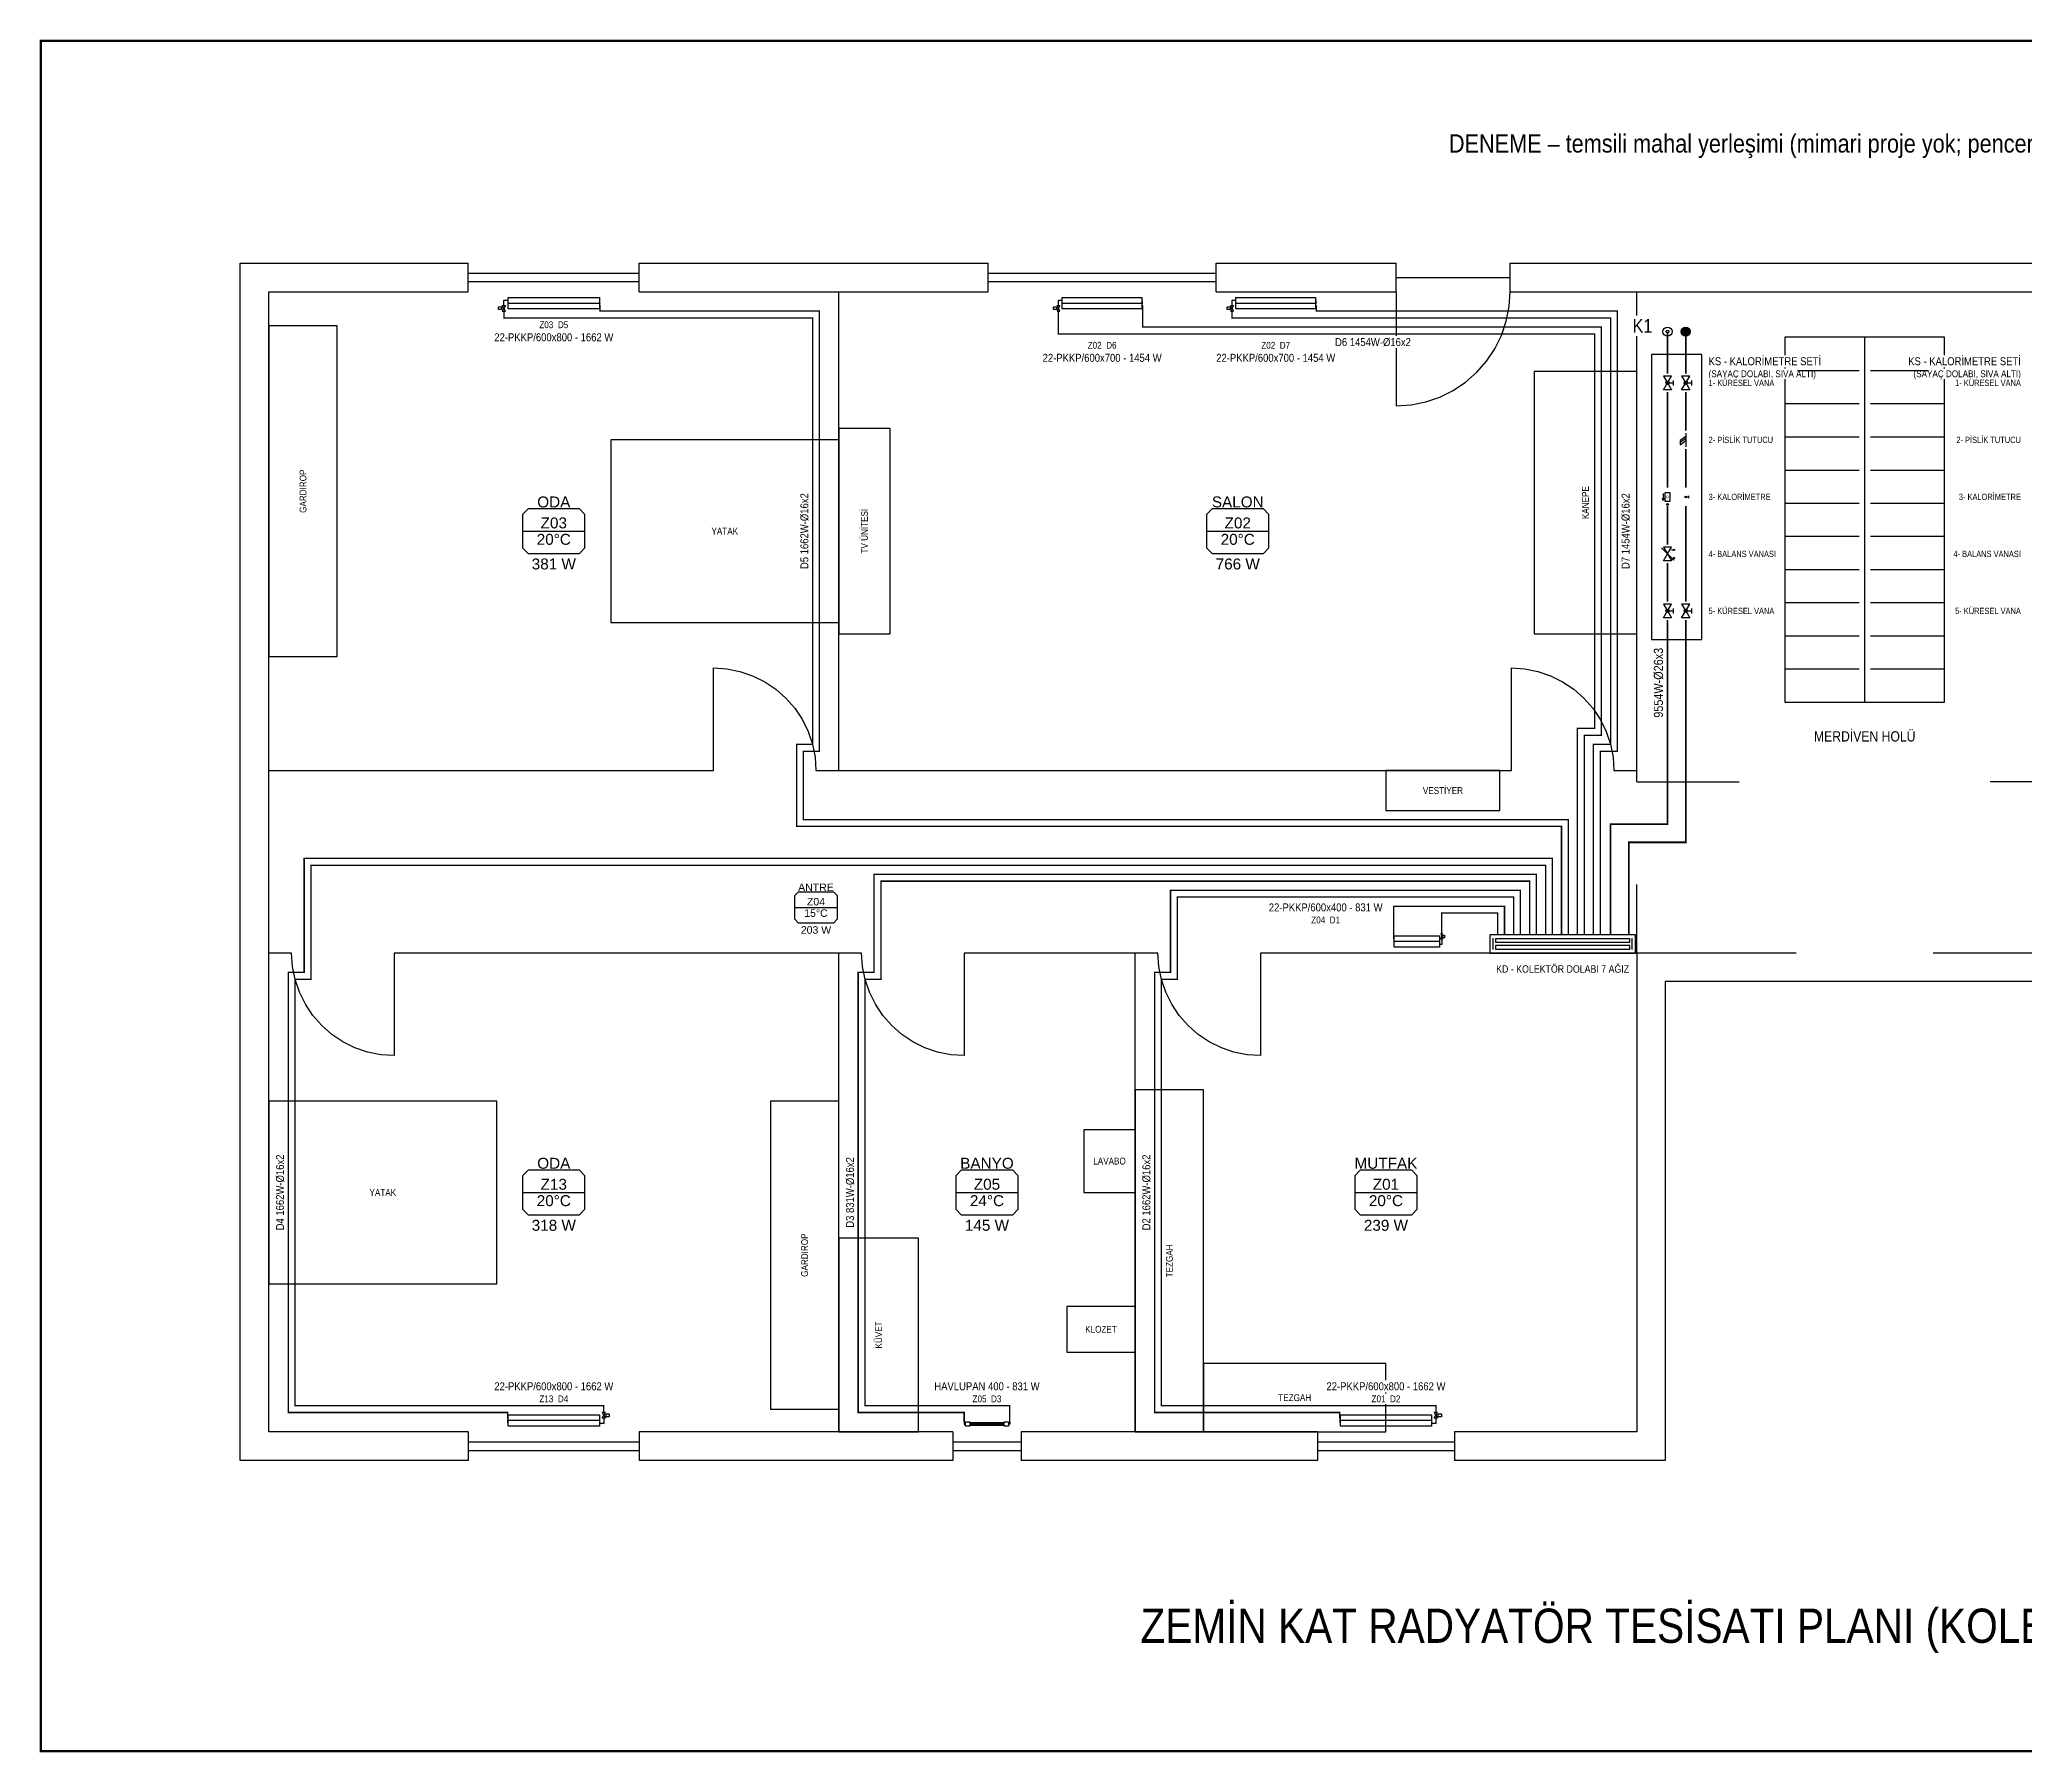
# Model space of a CAD drawing. Header units: centimetres. Extents: x -61 to 14522, y -12981 to 1521.
# Drawn here: x 99 to 1840, y 19 to 1521 of the extents above; entities that cross this region are included whole.
import ezdxf
from ezdxf.enums import TextEntityAlignment as Align

# ---------------------------------------------------------------- set-up
doc = ezdxf.new("R2010")
doc.units = ezdxf.units.CM
doc.linetypes.add('DASHED', pattern=[1.524, 1.27, -0.254])
for name, color, linetype in [('ROTAS-BASLIK', 7, 'Continuous'), ('ROTAS-CIHAZ', 135, 'Continuous'), ('ROTAS-DENEME', 1, 'Continuous'), ('ROTAS-ISITMA-CAP', 41, 'Continuous'), ('ROTAS-ISITMA-DONUS', 30, 'DASHED'), ('ROTAS-ISITMA-GIDIS', 10, 'Continuous'), ('ROTAS-ISITMA-KOLEKTOR', 6, 'Continuous'), ('ROTAS-ISITMA-SEMBOL', 1, 'Continuous'), ('ROTAS-MAHAL', 2, 'Continuous'), ('ROTAS-MASKE', 7, 'Continuous'), ('ROTAS-MIMARI-PENCERE', 4, 'Continuous'), ('ROTAS-MIMARI-TEFRIS', 9, 'Continuous'), ('ROTAS-MIMARI-TEMSILI', 8, 'Continuous'), ('ROTAS-PAFTA', 7, 'Continuous'), ('ROTAS-RADYATOR', 2, 'Continuous')]:
    doc.layers.add(name, color=color, linetype=linetype)
doc.styles.add('ROTAS', font='arial.ttf')

# ---------------------------------------------------------------- blocks, each defined once
blk = doc.blocks.new('ROTAS-KOLEKTOR-DOLABI-7')
for p, q in [((3, 3), (3, 13)), ((125, 3), (125, 13))]:
    blk.add_line(p, q)
for points in [[(0, 0), (128, 0), (128, 16), (0, 16)], [(5, 9.5), (123, 9.5), (123, 12.5), (5, 12.5)], [(5, 3.5), (123, 3.5), (123, 6.5), (5, 6.5)]]:
    blk.add_lwpolyline(points, close=True)
blk = doc.blocks.new('ROTAS-RADYATOR-PLAN')
for points in [[(104.4, 7.3), (106.4, 7.3), (105.4, 6.2)], [(104.4, 5.1), (106.4, 5.1), (105.4, 6.2)]]:
    blk.add_hatch(color=7).paths.add_polyline_path(points)
for p, q in [((0, 7), (0, 2.5)), ((0, 2.5), (4.7, 2.5)), ((4.7, 5), (104.7, 5)), ((105.4, 3), (104.7, 3)), ((105.4, 5.1), (105.4, 3))]:
    blk.add_line(p, q)
for points in [[(-6, 8.3), (-2.5, 8.3), (-2.5, 10.7), (-6, 10.7)], [(-1.8, 12), (1.8, 12), (0, 9.5)], [(-1.8, 7), (1.8, 7), (0, 9.5)], [(4.7, 0), (104.7, 0), (104.7, 10), (4.7, 10)]]:
    blk.add_lwpolyline(points, close=True)
blk = doc.blocks.new('ROTAS-HAVLUPAN-PLAN')
for p, q in [((-4, 3), (-4, 1.5)), ((-4, 1.5), (-3, 1.5)), ((0, 2.4), (24, 2.4)), ((0, 1.5), (24, 1.5)), ((0, 0.6), (24, 0.6)), ((28, 1.5), (27, 1.5)), ((28, 3), (28, 1.5))]:
    blk.add_line(p, q)
for points in [[(-3, 0), (0, 0), (0, 3), (-3, 3)], [(24, 0), (27, 0), (27, 3), (24, 3)]]:
    blk.add_lwpolyline(points, close=True)
blk = doc.blocks.new('ROTAS-ISITMA-KOLON-PLAN')
blk.add_hatch(color=7).paths.add_polyline_path([(4, 8), (3.9, 9), (3.5, 10), (2.8, 10.8), (2, 11.5), (1, 11.9), (0, 12), (-1, 11.9), (-2, 11.5), (-2.8, 10.8), (-3.5, 10), (-3.9, 9), (-4, 8), (-3.9, 7), (-3.5, 6), (-2.8, 5.2), (-2, 4.5), (-1, 4.1), (0, 4), (1, 4.1), (2, 4.5), (2.8, 5.2), (3.5, 6), (3.9, 7)])
for centre, radius in [((0, 8), 4), ((0, -8), 4), ((0, -8), 1.2)]:
    blk.add_circle(centre, radius)
blk = doc.blocks.new('ROTAS-R-KURESEL-VANA')
blk.add_hatch(color=7).paths.add_polyline_path([(2.4, 0), (2.3, 0.6), (2.1, 1.2), (1.7, 1.7), (1.2, 2.1), (0.6, 2.3), (0, 2.4), (-0.6, 2.3), (-1.2, 2.1), (-1.7, 1.7), (-2.1, 1.2), (-2.3, 0.6), (-2.4, 0), (-2.3, -0.6), (-2.1, -1.2), (-1.7, -1.7), (-1.2, -2.1), (-0.6, -2.3), (0, -2.4), (0.6, -2.3), (1.2, -2.1), (1.7, -1.7), (2.1, -1.2), (2.3, -0.6)])
for p, q in [((-3.6, 8.4), (3.6, 8.4)), ((0, 2.4), (0, 8.4))]:
    blk.add_line(p, q)
for points in [[(-10, 6), (-10, -6), (0, 0)], [(10, 6), (10, -6), (0, 0)]]:
    blk.add_lwpolyline(points, close=True)
blk.add_circle((0, 0), 2.4)
at = {"style": 'ROTAS'}
blk.add_attdef('NO', text='', height=6, dxfattribs=at).set_placement((0, 11), align=Align.BOTTOM_CENTER)
blk = doc.blocks.new('ROTAS-R-PISLIK-TUTUCU')
for p, q in [((-10, 0), (10, 0)), ((-2, 0), (4, -8))]:
    blk.add_line(p, q)
blk.add_lwpolyline([(-5, 0), (1, -8), (7, -8), (1, 0)])
at = {"style": 'ROTAS'}
blk.add_attdef('NO', text='', height=6, dxfattribs=at).set_placement((0, 5), align=Align.BOTTOM_CENTER)
blk = doc.blocks.new('ROTAS-KALORIMETRE-SENSOR')
blk.add_hatch(color=7).paths.add_polyline_path([(1.2, 0), (1.2, 0.3), (1, 0.6), (0.8, 0.8), (0.6, 1), (0.3, 1.2), (0, 1.2), (-0.3, 1.2), (-0.6, 1), (-0.8, 0.8), (-1, 0.6), (-1.2, 0.3), (-1.2, 0), (-1.2, -0.3), (-1, -0.6), (-0.8, -0.8), (-0.6, -1), (-0.3, -1.2), (0, -1.2), (0.3, -1.2), (0.6, -1), (0.8, -0.8), (1, -0.6), (1.2, -0.3)])
for p, q in [((-1.6, 4), (1.6, 4)), ((0, 1.2), (0, 4))]:
    blk.add_line(p, q)
blk.add_circle((0, 0), 1.2)
at = {"style": 'ROTAS'}
blk.add_attdef('NO', text='', height=6, dxfattribs=at).set_placement((0, 6), align=Align.BOTTOM_CENTER)
blk = doc.blocks.new('ROTAS-R-KALORIMETRE-SAG')
blk.add_hatch(color=7).paths.add_polyline_path([(12.2, 0), (12.2, 0.3), (12, 0.6), (11.8, 0.8), (11.6, 1), (11.3, 1.2), (11, 1.2), (10.7, 1.2), (10.4, 1), (10.2, 0.8), (10, 0.6), (9.8, 0.3), (9.8, 0), (9.8, -0.3), (10, -0.6), (10.2, -0.8), (10.4, -1), (10.7, -1.2), (11, -1.2), (11.3, -1.2), (11.6, -1), (11.8, -0.8), (12, -0.6), (12.2, -0.3)])
blk.add_line((-5, -6.5), (5, -6.5))
blk.add_lwpolyline([(-6, -4), (6, -4), (6, 4), (-6, 4)], close=True)
blk.add_lwpolyline([(2, -5.5), (5, -6.5), (2, -7.5)])
blk.add_circle((11, 0), 1.2)
at = {"style": 'ROTAS'}
blk.add_text('Q', height=4, dxfattribs=at).set_placement((0, 0), align=Align.MIDDLE_CENTER)
blk.add_attdef('NO', text='', height=6, dxfattribs=at).set_placement((0, 7), align=Align.BOTTOM_CENTER)
blk = doc.blocks.new('ROTAS-BALANS-VANASI')
for p, q in [((-9, -9), (9, 9)), ((-6, 6), (-6, 8.4)), ((6, 6), (6, 8.4))]:
    blk.add_line(p, q)
for points in [[(-10, 6), (-10, -6), (0, 0)], [(10, 6), (10, -6), (0, 0)]]:
    blk.add_lwpolyline(points, close=True)
blk.add_lwpolyline([(5.6, 7.3), (9, 9), (7.3, 5.6)])
for centre in [(-6, 9.4), (6, 9.4)]:
    blk.add_circle(centre, 1)
at = {"style": 'ROTAS'}
blk.add_attdef('NO', text='', height=6, dxfattribs=at).set_placement((0, 12), align=Align.BOTTOM_CENTER)
blk = doc.blocks.new('ROTAS-MAHAL-ETIKET')
blk.add_line((-34.2, 0), (34.2, 0))
blk.add_lwpolyline([(-34.2, 18.4), (-34.2, -18.4), (-28.2, -24.4), (28.2, -24.4), (34.2, -18.4), (34.2, 18.4), (28.2, 24.4), (-28.2, 24.4)], close=True)
at = {"style": 'ROTAS'}
for tag, p in [('MAHAL_001', (0, 32)), ('NO_001', (0, 9)), ('DERECE_001', (0, -9)), ('ISIKAYBI_001', (0, -36)), ('ALAN', (0, -52))]:
    blk.add_attdef(tag, text='', height=12, dxfattribs=at).set_placement(p, align=Align.MIDDLE_CENTER)

msp = doc.modelspace()

# ---------------------------------------------------------------- linework, layer by layer
at = {"layer": 'ROTAS-CIHAZ'}
msp.add_lwpolyline([(1513, 995), (1557, 995), (1557, 1245), (1513, 1245)], close=True, dxfattribs=at)
at = {"layer": 'ROTAS-ISITMA-DONUS', "ltscale": 0.4}
for points, const_width in [([(1440, 736), (1440, 837), (769, 837), (769, 897), (783, 897), (783, 1283), (590.6, 1283), (590.6, 1287.7)], 1.2), ([(1454, 736), (1454, 911), (1469, 911), (1469, 1269), (1066.5, 1269), (1066.5, 1287.7)], 1.2), ([(1468, 736), (1468, 897), (1483, 897), (1483, 1283), (1218.8, 1283), (1218.8, 1287.7)], 1.2), ([(1527, 1265), (1527, 833), (1477, 833), (1477, 736)], 1.6), ([(1426, 736), (1426, 803), (331, 803), (331, 703), (317, 703), (317, 317), (509.4, 317), (509.4, 312.3)], 1.2), ([(1412, 736), (1412, 789), (831, 789), (831, 703), (817, 703), (817, 317), (910, 317), (910, 308.8)], 1.2), ([(1398, 736), (1398, 775), (1091, 775), (1091, 703), (1077, 703), (1077, 317), (1239.4, 317), (1239.4, 312.3)], 1.2), ([(1384, 736), (1384, 761), (1286.8, 761), (1286.8, 732.3)], 1.2)]:
    msp.add_lwpolyline(points, dxfattribs=dict(at, const_width=const_width))
at = {"layer": 'ROTAS-ISITMA-GIDIS'}
for points, const_width in [([(1434, 736), (1434, 831), (763, 831), (763, 903), (777, 903), (777, 1277), (506.2, 1277), (506.2, 1283)], 1.2), ([(1448, 736), (1448, 917), (1463, 917), (1463, 1263), (992.7, 1263), (992.7, 1283)], 1.2), ([(1462, 736), (1462, 903), (1477, 903), (1477, 1277), (1145, 1277), (1145, 1283)], 1.2), ([(1543, 1265), (1543, 817), (1493, 817), (1493, 736)], 1.6), ([(1420, 736), (1420, 797), (337, 797), (337, 697), (323, 697), (323, 323), (593.8, 323), (593.8, 317)], 1.2), ([(1406, 736), (1406, 783), (837, 783), (837, 697), (823, 697), (823, 323), (950, 323), (950, 308.8)], 1.2), ([(1392, 736), (1392, 769), (1097, 769), (1097, 697), (1083, 697), (1083, 323), (1323.8, 323), (1323.8, 317)], 1.2), ([(1378, 736), (1378, 755), (1329, 755), (1329, 737)], 1.2)]:
    msp.add_lwpolyline(points, dxfattribs=dict(at, const_width=const_width))
at = {"layer": 'ROTAS-MIMARI-PENCERE'}
for points in [[(475, 1300), (475, 1325)], [(625, 1300), (625, 1325)], [(931, 1300), (931, 1325)], [(1131, 1300), (1131, 1325)], [(1289, 1300), (1289, 1325)], [(1389, 1300), (1389, 1325)], [(475, 1316.2), (625, 1316.2)], [(475, 1308.8), (625, 1308.8)], [(931, 1316.2), (1131, 1316.2)], [(931, 1308.8), (1131, 1308.8)], [(1289, 1312.5), (1389, 1312.5)], [(475, 300), (475, 275)], [(625, 300), (625, 275)], [(900, 300), (900, 275)], [(960, 300), (960, 275)], [(1220, 300), (1220, 275)], [(1340, 300), (1340, 275)], [(475, 291.2), (625, 291.2)], [(475, 283.8), (625, 283.8)], [(900, 291.2), (960, 291.2)], [(900, 283.8), (960, 283.8)], [(1220, 291.2), (1340, 291.2)], [(1220, 283.8), (1340, 283.8)]]:
    msp.add_lwpolyline(points, dxfattribs=at)
at = {"layer": 'ROTAS-MIMARI-TEFRIS'}
for points in [[(300, 980), (360, 980), (360, 1270), (300, 1270)], [(1410, 1000), (1500, 1000), (1500, 1230), (1410, 1230)], [(600, 1010), (800, 1010), (800, 1170), (600, 1170)], [(800, 1000), (845, 1000), (845, 1180), (800, 1180)], [(1280, 845), (1380, 845), (1380, 880), (1280, 880)], [(1060, 300), (1120, 300), (1120, 600), (1060, 600)], [(300, 430), (500, 430), (500, 590), (300, 590)], [(740, 320), (800, 320), (800, 590), (740, 590)], [(1015, 510), (1060, 510), (1060, 565), (1015, 565)], [(800, 300), (870, 300), (870, 470), (800, 470)], [(1000, 370), (1060, 370), (1060, 410), (1000, 410)], [(1120, 300), (1280, 300), (1280, 360), (1120, 360)]]:
    msp.add_lwpolyline(points, close=True, dxfattribs=at)
at = {"layer": 'ROTAS-MIMARI-TEMSILI'}
for points in [[(475, 275), (275, 275), (275, 1325), (475, 1325)], [(625, 1325), (931, 1325)], [(1131, 1325), (1289, 1325)], [(1389, 1325), (2011, 1325)], [(300, 880), (300, 1300)], [(300, 1300), (475, 1300)], [(625, 1300), (800, 1300)], [(800, 1300), (931, 1300)], [(800, 880), (800, 1300)], [(1131, 1300), (1289, 1300)], [(1289, 1300), (1289, 1200)], [(1289, 1200), (1302.1, 1200.9), (1314.9, 1203.4), (1327.3, 1207.6), (1339, 1213.4), (1349.9, 1220.7), (1359.7, 1229.3), (1368.3, 1239.1), (1375.6, 1250), (1381.4, 1261.7), (1385.6, 1274.1), (1388.1, 1286.9), (1389, 1300)], [(1389, 1300), (1500, 1300)], [(1500, 1300), (1900, 1300)], [(1500, 880), (1500, 1300)], [(1700, 940), (1700, 1260)], [(1630, 1230.9), (1695, 1230.9)], [(1705, 1230.9), (1770, 1230.9)], [(1630, 1201.8), (1695, 1201.8)], [(1705, 1201.8), (1770, 1201.8)], [(1630, 1172.7), (1695, 1172.7)], [(1705, 1172.7), (1770, 1172.7)], [(1630, 1143.6), (1695, 1143.6)], [(1705, 1143.6), (1770, 1143.6)], [(1630, 1114.5), (1695, 1114.5)], [(1705, 1114.5), (1770, 1114.5)], [(1630, 1085.5), (1695, 1085.5)], [(1705, 1085.5), (1770, 1085.5)], [(1630, 1056.4), (1695, 1056.4)], [(1705, 1056.4), (1770, 1056.4)], [(1630, 1027.3), (1695, 1027.3)], [(1705, 1027.3), (1770, 1027.3)], [(1630, 998.2), (1695, 998.2)], [(1705, 998.2), (1770, 998.2)], [(690, 880), (690, 970)], [(690, 970), (701.7, 969.2), (713.3, 966.9), (724.4, 963.1), (735, 957.9), (744.8, 951.4), (753.6, 943.6), (761.4, 934.8), (767.9, 925), (773.1, 914.4), (776.9, 903.3), (779.2, 891.7), (780, 880)], [(1390, 880), (1390, 970)], [(1390, 970), (1401.7, 969.2), (1413.3, 966.9), (1424.4, 963.1), (1435, 957.9), (1444.8, 951.4), (1453.6, 943.6), (1461.4, 934.8), (1467.9, 925), (1473.1, 914.4), (1476.9, 903.3), (1479.2, 891.7), (1480, 880)], [(1630, 969.1), (1695, 969.1)], [(1705, 969.1), (1770, 969.1)], [(300, 720), (300, 880)], [(300, 880), (690, 880)], [(780, 880), (800, 880)], [(800, 880), (1390, 880)], [(1480, 880), (1500, 880)], [(1500, 870), (1500, 880)], [(1500, 870), (1590, 870)], [(1900, 870), (1810, 870)], [(1500, 720), (1500, 780)], [(300, 300), (300, 720)], [(320, 720), (300, 720)], [(410, 630), (398.3, 630.8), (386.7, 633.1), (375.6, 636.9), (365, 642.1), (355.2, 648.6), (346.4, 656.4), (338.6, 665.2), (332.1, 675), (326.9, 685.6), (323.1, 696.7), (320.8, 708.3), (320, 720)], [(800, 720), (410, 720)], [(410, 720), (410, 630)], [(800, 300), (800, 720)], [(820, 720), (800, 720)], [(910, 630), (898.3, 630.8), (886.7, 633.1), (875.6, 636.9), (865, 642.1), (855.2, 648.6), (846.4, 656.4), (838.6, 665.2), (832.1, 675), (826.9, 685.6), (823.1, 696.7), (820.8, 708.3), (820, 720)], [(1060, 720), (910, 720)], [(910, 720), (910, 630)], [(1060, 300), (1060, 720)], [(1080, 720), (1060, 720)], [(1170, 630), (1158.3, 630.8), (1146.7, 633.1), (1135.6, 636.9), (1125, 642.1), (1115.2, 648.6), (1106.4, 656.4), (1098.6, 665.2), (1092.1, 675), (1086.9, 685.6), (1083.1, 696.7), (1080.8, 708.3), (1080, 720)], [(1500, 720), (1170, 720)], [(1170, 720), (1170, 630)], [(1640, 720), (1500, 720)], [(1500, 720), (1500, 300)], [(1900, 720), (1760, 720)], [(2060, 275), (1875, 275), (1875, 695), (1525, 695), (1525, 275)], [(475, 300), (300, 300)], [(800, 300), (625, 300)], [(900, 300), (800, 300)], [(1060, 300), (960, 300)], [(1220, 300), (1060, 300)], [(1500, 300), (1340, 300)], [(900, 275), (625, 275)], [(1220, 275), (960, 275)], [(1525, 275), (1340, 275)]]:
    msp.add_lwpolyline(points, dxfattribs=at)
msp.add_lwpolyline([(1630, 940), (1770, 940), (1770, 1260), (1630, 1260)], close=True, dxfattribs=at)

# ---------------------------------------------------------------- block references
at = {"layer": 'ROTAS-CIHAZ', "rotation": -90}
msp.add_blockref('ROTAS-ISITMA-KOLON-PLAN', (1535, 1265), dxfattribs=at)
at = {"layer": 'ROTAS-ISITMA-KOLEKTOR'}
msp.add_blockref('ROTAS-KOLEKTOR-DOLABI-7', (1371, 720), dxfattribs=at)
at = {"layer": 'ROTAS-RADYATOR', "rotation": -180}
for p, xscale in [((506.2, 1295), -0.8), ((992.7, 1295), -0.7), ((1145, 1295), -0.7)]:
    msp.add_blockref('ROTAS-RADYATOR-PLAN', p, dxfattribs=dict(at, xscale=xscale))
at = {"layer": 'ROTAS-RADYATOR'}
for p, xscale in [((1329, 725), -0.4), ((593.8, 305), -0.8), ((1323.8, 305), -0.8)]:
    msp.add_blockref('ROTAS-RADYATOR-PLAN', p, dxfattribs=dict(at, xscale=xscale))
at = {"layer": 'ROTAS-RADYATOR', "xscale": -1.25, "yscale": 1.25}
msp.add_blockref('ROTAS-HAVLUPAN-PLAN', (945, 305), dxfattribs=at)

# ---------------------------------------------------------------- texts
at = {"layer": 'ROTAS-MIMARI-TEFRIS', "color": 8, "style": 'ROTAS', "width": 0.85}
for s, p in [('GARDIROP', (330, 1125)), ('KANEPE', (1455, 1115)), ('TV ÜNİTESİ', (822.5, 1090)), ('GARDIROP', (770, 455)), ('TEZGAH', (1090, 450)), ('KÜVET', (835, 385))]:
    msp.add_text(s, height=6, rotation=90, dxfattribs=at).set_placement(p, align=Align.MIDDLE_CENTER)
for s, p in [('YATAK', (700, 1090)), ('VESTİYER', (1330, 862.5)), ('LAVABO', (1037.5, 537.5)), ('YATAK', (400, 510)), ('KLOZET', (1030, 390)), ('TEZGAH', (1200, 330))]:
    msp.add_text(s, height=6, dxfattribs=at).set_placement(p, align=Align.MIDDLE_CENTER)

# ---------------------------------------------------------------- wipeouts: each hides what was drawn before it
for points in [[(1337, 1418), (2055, 1418), (2055, 1442), (1337, 1442)], [(1788, 1165.9), (1835.6, 1165.9), (1835.6, 1174.1), (1788, 1174.1)], [(1793.6, 1115.9), (1835.6, 1115.9), (1835.6, 1124.1), (1793.6, 1124.1)], [(1788, 1065.9), (1835.6, 1065.9), (1835.6, 1074.1), (1788, 1074.1)], [(1790.8, 1015.9), (1835.6, 1015.9), (1835.6, 1024.1), (1790.8, 1024.1)], [(1665.7, 903.2), (1729.8, 903.2), (1729.8, 916.8), (1665.7, 916.8)], [(1164.8, 107.5), (2220.2, 107.5), (2220.2, 152.5), (1164.8, 152.5)]]:
    msp.add_wipeout(points).dxf.layer = 'ROTAS-MASKE'

# ---------------------------------------------------------------- next in the draw order: texts
at = {"layer": 'ROTAS-BASLIK', "style": 'ROTAS', "width": 0.85}
msp.add_text('ZEMİN KAT RADYATÖR TESİSATI PLANI (KOLEKTÖRLÜ).........ÖLÇEK: 1 / 50', height=30, dxfattribs=at).set_placement((1700, 130), align=Align.MIDDLE_CENTER)
at = {"layer": 'ROTAS-CIHAZ', "style": 'ROTAS', "width": 0.85}
for s, p in [('2- PİSLİK TUTUCU', (1837, 1170)), ('3- KALORİMETRE', (1837, 1120)), ('4- BALANS VANASI', (1837, 1070)), ('5- KÜRESEL VANA', (1837, 1020))]:
    msp.add_text(s, height=5.5, dxfattribs=at).set_placement(p, align=Align.MIDDLE_RIGHT)
at = {"layer": 'ROTAS-DENEME', "style": 'ROTAS', "width": 0.85}
msp.add_text('DENEME – temsili mahal yerleşimi (mimari proje yok; pencere, kapı ve tefriş temsilîdir)', height=16, dxfattribs=at).set_placement((1700, 1430), align=Align.MIDDLE_CENTER)
at = {"layer": 'ROTAS-MIMARI-TEMSILI', "style": 'ROTAS', "width": 0.85}
msp.add_text('MERDİVEN HOLÜ', height=9, dxfattribs=at).set_placement((1700, 910), align=Align.MIDDLE_CENTER)

# ---------------------------------------------------------------- next in the draw order: wipeouts: each hides what was drawn before it
for points in [[(1492.9, 1261), (1511.1, 1261), (1511.1, 1279), (1492.9, 1279)], [(503.7, 1254.8), (592.8, 1254.8), (592.8, 1265.2), (503.7, 1265.2)], [(984.7, 1236.8), (1073.8, 1236.8), (1073.8, 1247.2), (984.7, 1247.2)], [(1137, 1236.8), (1226.1, 1236.8), (1226.1, 1247.2), (1137, 1247.2)], [(1561.2, 1233.8), (1639.7, 1233.8), (1639.7, 1244.2), (1561.2, 1244.2)], [(1756.8, 1233.8), (1835.2, 1233.8), (1835.2, 1244.2), (1756.8, 1244.2)], [(1536, 1212), (1550, 1212), (1550, 1228), (1536, 1228)], [(1536, 1162), (1550, 1162), (1550, 1178), (1536, 1178)], [(1561.6, 1165.9), (1609.3, 1165.9), (1609.3, 1174.1), (1561.6, 1174.1)], [(578.8, 1042.8), (578.8, 1123.6), (521.2, 1123.6), (521.2, 1042.8)], [(775, 1061.5), (775, 1115), (764.5, 1115), (764.5, 1061.5)], [(1178.8, 1042.8), (1178.8, 1123.6), (1121.2, 1123.6), (1121.2, 1042.8)], [(1495.5, 1061.5), (1495.5, 1115), (1485, 1115), (1485, 1061.5)], [(1536, 1112), (1550, 1112), (1550, 1128), (1536, 1128)], [(1561.6, 1115.9), (1603.6, 1115.9), (1603.6, 1124.1), (1561.6, 1124.1)], [(1520, 1062), (1534, 1062), (1534, 1078), (1520, 1078)], [(1561.6, 1065.9), (1609.3, 1065.9), (1609.3, 1074.1), (1561.6, 1074.1)], [(1536, 1012), (1550, 1012), (1550, 1028), (1536, 1028)], [(1561.6, 1015.9), (1606.4, 1015.9), (1606.4, 1024.1), (1561.6, 1024.1)], [(1525, 930.6), (1525, 979.4), (1513, 979.4), (1513, 930.6)], [(799.8, 727.5), (799.8, 783.1), (760.2, 783.1), (760.2, 727.5)], [(1182.6, 754.8), (1268.2, 754.8), (1268.2, 765.2), (1182.6, 765.2)], [(1387, 701.1), (1479.8, 701.1), (1479.8, 710.9), (1387, 710.9)], [(578.8, 462.8), (578.8, 543.6), (521.2, 543.6), (521.2, 462.8)], [(958.8, 462.8), (958.8, 543.6), (901.2, 543.6), (901.2, 462.8)], [(1308.8, 462.8), (1308.8, 543.6), (1251.2, 543.6), (1251.2, 462.8)], [(315, 481.5), (315, 535), (304.5, 535), (304.5, 481.5)], [(815, 483.3), (815, 533.2), (804.5, 533.2), (804.5, 483.3)], [(1075, 481.5), (1075, 535), (1064.5, 535), (1064.5, 481.5)], [(503.7, 334.8), (592.8, 334.8), (592.8, 345.2), (503.7, 345.2)], [(890.8, 334.8), (965.7, 334.8), (965.7, 345.2), (890.8, 345.2)], [(1233.7, 334.8), (1322.8, 334.8), (1322.8, 345.2), (1233.7, 345.2)]]:
    msp.add_wipeout(points).dxf.layer = 'ROTAS-MASKE'

# ---------------------------------------------------------------- next in the draw order: block references
at = {"layer": 'ROTAS-ISITMA-SEMBOL', "xscale": 0.6, "yscale": 0.6, "rotation": -90}
for name, p in [('ROTAS-R-KURESEL-VANA', (1543, 1220)), ('ROTAS-R-PISLIK-TUTUCU', (1543, 1170)), ('ROTAS-KALORIMETRE-SENSOR', (1543, 1120)), ('ROTAS-BALANS-VANASI', (1527, 1070)), ('ROTAS-R-KURESEL-VANA', (1543, 1020))]:
    msp.add_blockref(name, p, dxfattribs=at)
at = {"layer": 'ROTAS-MAHAL'}
ref = msp.add_blockref('ROTAS-MAHAL-ETIKET', (550, 1090), dxfattribs=dict(at, xscale=0.8, yscale=0.8))
ref.add_attrib('MAHAL_001', 'ODA', dxfattribs={"height": 9.6, "style": 'ROTAS'}).set_placement((550, 1115.6), align=Align.MIDDLE_CENTER)
ref.add_attrib('NO_001', 'Z03', dxfattribs={"height": 9.6, "style": 'ROTAS'}).set_placement((550, 1097.2), align=Align.MIDDLE_CENTER)
ref.add_attrib('DERECE_001', '20°C', dxfattribs={"height": 9.6, "style": 'ROTAS'}).set_placement((550, 1082.8), align=Align.MIDDLE_CENTER)
ref.add_attrib('ISIKAYBI_001', '381 W', dxfattribs={"height": 9.6, "style": 'ROTAS'}).set_placement((550, 1061.2), align=Align.MIDDLE_CENTER)
ref = msp.add_blockref('ROTAS-MAHAL-ETIKET', (1150, 1090), dxfattribs=dict(at, xscale=0.8, yscale=0.8))
ref.add_attrib('MAHAL_001', 'SALON', dxfattribs={"height": 9.6, "style": 'ROTAS'}).set_placement((1150, 1115.6), align=Align.MIDDLE_CENTER)
ref.add_attrib('NO_001', 'Z02', dxfattribs={"height": 9.6, "style": 'ROTAS'}).set_placement((1150, 1097.2), align=Align.MIDDLE_CENTER)
ref.add_attrib('DERECE_001', '20°C', dxfattribs={"height": 9.6, "style": 'ROTAS'}).set_placement((1150, 1082.8), align=Align.MIDDLE_CENTER)
ref.add_attrib('ISIKAYBI_001', '766 W', dxfattribs={"height": 9.6, "style": 'ROTAS'}).set_placement((1150, 1061.2), align=Align.MIDDLE_CENTER)
ref = msp.add_blockref('ROTAS-MAHAL-ETIKET', (780, 760), dxfattribs=dict(at, xscale=0.55, yscale=0.55))
ref.add_attrib('MAHAL_001', 'ANTRE', dxfattribs={"height": 6.6, "style": 'ROTAS'}).set_placement((780, 777.6), align=Align.MIDDLE_CENTER)
ref.add_attrib('NO_001', 'Z04', dxfattribs={"height": 6.6, "style": 'ROTAS'}).set_placement((780, 765), align=Align.MIDDLE_CENTER)
ref.add_attrib('DERECE_001', '15°C', dxfattribs={"height": 6.6, "style": 'ROTAS'}).set_placement((780, 755), align=Align.MIDDLE_CENTER)
ref.add_attrib('ISIKAYBI_001', '203 W', dxfattribs={"height": 6.6, "style": 'ROTAS'}).set_placement((780, 740.2), align=Align.MIDDLE_CENTER)
ref = msp.add_blockref('ROTAS-MAHAL-ETIKET', (550, 510), dxfattribs=dict(at, xscale=0.8, yscale=0.8))
ref.add_attrib('MAHAL_001', 'ODA', dxfattribs={"height": 9.6, "style": 'ROTAS'}).set_placement((550, 535.6), align=Align.MIDDLE_CENTER)
ref.add_attrib('NO_001', 'Z13', dxfattribs={"height": 9.6, "style": 'ROTAS'}).set_placement((550, 517.2), align=Align.MIDDLE_CENTER)
ref.add_attrib('DERECE_001', '20°C', dxfattribs={"height": 9.6, "style": 'ROTAS'}).set_placement((550, 502.8), align=Align.MIDDLE_CENTER)
ref.add_attrib('ISIKAYBI_001', '318 W', dxfattribs={"height": 9.6, "style": 'ROTAS'}).set_placement((550, 481.2), align=Align.MIDDLE_CENTER)
ref = msp.add_blockref('ROTAS-MAHAL-ETIKET', (930, 510), dxfattribs=dict(at, xscale=0.8, yscale=0.8))
ref.add_attrib('MAHAL_001', 'BANYO', dxfattribs={"height": 9.6, "style": 'ROTAS'}).set_placement((930, 535.6), align=Align.MIDDLE_CENTER)
ref.add_attrib('NO_001', 'Z05', dxfattribs={"height": 9.6, "style": 'ROTAS'}).set_placement((930, 517.2), align=Align.MIDDLE_CENTER)
ref.add_attrib('DERECE_001', '24°C', dxfattribs={"height": 9.6, "style": 'ROTAS'}).set_placement((930, 502.8), align=Align.MIDDLE_CENTER)
ref.add_attrib('ISIKAYBI_001', '145 W', dxfattribs={"height": 9.6, "style": 'ROTAS'}).set_placement((930, 481.2), align=Align.MIDDLE_CENTER)
ref = msp.add_blockref('ROTAS-MAHAL-ETIKET', (1280, 510), dxfattribs=dict(at, xscale=0.8, yscale=0.8))
ref.add_attrib('MAHAL_001', 'MUTFAK', dxfattribs={"height": 9.6, "style": 'ROTAS'}).set_placement((1280, 535.6), align=Align.MIDDLE_CENTER)
ref.add_attrib('NO_001', 'Z01', dxfattribs={"height": 9.6, "style": 'ROTAS'}).set_placement((1280, 517.2), align=Align.MIDDLE_CENTER)
ref.add_attrib('DERECE_001', '20°C', dxfattribs={"height": 9.6, "style": 'ROTAS'}).set_placement((1280, 502.8), align=Align.MIDDLE_CENTER)
ref.add_attrib('ISIKAYBI_001', '239 W', dxfattribs={"height": 9.6, "style": 'ROTAS'}).set_placement((1280, 481.2), align=Align.MIDDLE_CENTER)

# ---------------------------------------------------------------- next in the draw order: texts
at = {"layer": 'ROTAS-CIHAZ', "style": 'ROTAS', "width": 0.85}
msp.add_text('K1', height=12, dxfattribs=at).set_placement((1505, 1270), align=Align.MIDDLE_CENTER)
for s, height, p in [('KS - KALORİMETRE SETİ', 7, (1563, 1239)), ('2- PİSLİK TUTUCU', 5.5, (1563, 1170)), ('3- KALORİMETRE', 5.5, (1563, 1120)), ('4- BALANS VANASI', 5.5, (1563, 1070)), ('5- KÜRESEL VANA', 5.5, (1563, 1020))]:
    msp.add_text(s, height=height, dxfattribs=at).set_placement(p, align=Align.MIDDLE_LEFT)
msp.add_text('KS - KALORİMETRE SETİ', height=7, dxfattribs=at).set_placement((1837, 1239), align=Align.MIDDLE_RIGHT)
at = {"layer": 'ROTAS-ISITMA-CAP', "style": 'ROTAS', "width": 0.85}
for s, height, p in [('D5 1662W-Ø16x2', 7, (769.8, 1090)), ('D7 1454W-Ø16x2', 7, (1490.2, 1090)), ('9554W-Ø26x3', 8, (1519, 957)), ('D4 1662W-Ø16x2', 7, (309.8, 510)), ('D3 831W-Ø16x2', 7, (809.8, 510)), ('D2 1662W-Ø16x2', 7, (1069.8, 510))]:
    msp.add_text(s, height=height, rotation=90, dxfattribs=at).set_placement(p, align=Align.MIDDLE_CENTER)
at = {"layer": 'ROTAS-ISITMA-KOLEKTOR', "style": 'ROTAS', "width": 0.85}
msp.add_text('KD - KOLEKTÖR DOLABI 7 AĞIZ', height=6.5, dxfattribs=at).set_placement((1435, 706), align=Align.MIDDLE_CENTER)
at = {"layer": 'ROTAS-RADYATOR', "style": 'ROTAS', "width": 0.85}
for s, p in [('22-PKKP/600x800 - 1662 W', (550, 1260)), ('22-PKKP/600x700 - 1454 W', (1031, 1242)), ('22-PKKP/600x700 - 1454 W', (1183.3, 1242)), ('22-PKKP/600x400 - 831 W', (1227.1, 760)), ('22-PKKP/600x800 - 1662 W', (550, 340)), ('HAVLUPAN 400 - 831 W', (930, 340)), ('22-PKKP/600x800 - 1662 W', (1280, 340))]:
    msp.add_text(s, height=7, dxfattribs=at).set_placement(p, align=Align.MIDDLE_CENTER)

# ---------------------------------------------------------------- next in the draw order: wipeouts: each hides what was drawn before it
for points in [[(536.3, 1266.5), (560.7, 1266.5), (560.7, 1275.5), (536.3, 1275.5)], [(1017.3, 1248.5), (1041.7, 1248.5), (1041.7, 1257.5), (1017.3, 1257.5)], [(1169.6, 1248.5), (1194, 1248.5), (1194, 1257.5), (1169.6, 1257.5)], [(1240.2, 1250.5), (1293.6, 1250.5), (1293.6, 1261), (1240.2, 1261)], [(1520, 1212), (1534, 1212), (1534, 1228), (1520, 1228)], [(1561.5, 1223.5), (1641, 1223.5), (1641, 1232.5), (1561.5, 1232.5)], [(1756, 1223.5), (1835.5, 1223.5), (1835.5, 1232.5), (1756, 1232.5)], [(1520, 1112), (1534, 1112), (1534, 1128), (1520, 1128)], [(1520, 1012), (1534, 1012), (1534, 1028), (1520, 1028)], [(1213.4, 744.5), (1237.8, 744.5), (1237.8, 753.5), (1213.4, 753.5)], [(536.3, 324.5), (560.7, 324.5), (560.7, 333.5), (536.3, 333.5)], [(916.3, 324.5), (940.7, 324.5), (940.7, 333.5), (916.3, 333.5)], [(1266.3, 324.5), (1290.7, 324.5), (1290.7, 333.5), (1266.3, 333.5)]]:
    msp.add_wipeout(points).dxf.layer = 'ROTAS-MASKE'

# ---------------------------------------------------------------- next in the draw order: block references
at = {"layer": 'ROTAS-ISITMA-SEMBOL', "xscale": 0.6, "yscale": 0.6, "rotation": -90}
for name, p in [('ROTAS-R-KURESEL-VANA', (1527, 1220)), ('ROTAS-R-KALORIMETRE-SAG', (1527, 1120)), ('ROTAS-R-KURESEL-VANA', (1527, 1020))]:
    msp.add_blockref(name, p, dxfattribs=at)

# ---------------------------------------------------------------- next in the draw order: texts
at = {"layer": 'ROTAS-CIHAZ', "style": 'ROTAS', "width": 0.85}
msp.add_text('(SAYAÇ DOLABI, SIVA ALTI)', height=6, dxfattribs=at).set_placement((1563, 1228), align=Align.MIDDLE_LEFT)
msp.add_text('(SAYAÇ DOLABI, SIVA ALTI)', height=6, dxfattribs=at).set_placement((1837, 1228), align=Align.MIDDLE_RIGHT)
at = {"layer": 'ROTAS-ISITMA-CAP', "style": 'ROTAS', "width": 0.85}
msp.add_text('D6 1454W-Ø16x2', height=7, dxfattribs=at).set_placement((1268.6, 1255.8), align=Align.MIDDLE_CENTER)
at = {"layer": 'ROTAS-RADYATOR', "style": 'ROTAS', "width": 0.85}
for s, p in [('Z03  D5', (550, 1271)), ('Z02  D6', (1031, 1253)), ('Z02  D7', (1183.3, 1253)), ('Z04  D1', (1227.1, 749)), ('Z13  D4', (550, 329)), ('Z05  D3', (930, 329)), ('Z01  D2', (1280, 329))]:
    msp.add_text(s, height=6, dxfattribs=at).set_placement(p, align=Align.MIDDLE_CENTER)

# ---------------------------------------------------------------- next in the draw order: wipeouts: each hides what was drawn before it
for points in [[(1561.6, 1215.9), (1606.4, 1215.9), (1606.4, 1224.1), (1561.6, 1224.1)], [(1790.8, 1215.9), (1835.6, 1215.9), (1835.6, 1224.1), (1790.8, 1224.1)]]:
    msp.add_wipeout(points).dxf.layer = 'ROTAS-MASKE'

# ---------------------------------------------------------------- next in the draw order: linework, layer by layer
at = {"layer": 'ROTAS-PAFTA', "const_width": 2}
msp.add_lwpolyline([(100, 20), (3300, 20), (3300, 1520), (100, 1520)], close=True, dxfattribs=at)

# ---------------------------------------------------------------- next in the draw order: texts
at = {"layer": 'ROTAS-CIHAZ', "style": 'ROTAS', "width": 0.85}
msp.add_text('1- KÜRESEL VANA', height=5.5, dxfattribs=at).set_placement((1563, 1220), align=Align.MIDDLE_LEFT)
msp.add_text('1- KÜRESEL VANA', height=5.5, dxfattribs=at).set_placement((1837, 1220), align=Align.MIDDLE_RIGHT)

doc.saveas('drawing.dxf')
